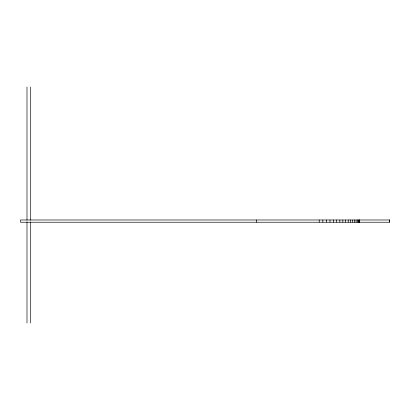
<?xml version="1.0" encoding="UTF-8"?>
<svg xmlns="http://www.w3.org/2000/svg" width="410" height="410" viewBox="0 0 410 410"><rect width="100%" height="100%" fill="white"/><g stroke="black" fill="none" stroke-linecap="round" stroke-linejoin="round"><path stroke-width="0.61" d="M389.356 219.985L389.356 222.235M359.529 219.985L359.529 222.235M359.437 219.985L359.437 222.235M359.042 219.985L359.042 222.235M358.35 219.985L358.35 222.235M357.361 219.985L357.361 222.235M356.075 219.985L356.075 222.235M354.506 219.985L354.506 222.235M352.661 219.985L352.661 222.235M350.56 219.985L350.56 222.235M348.213 219.985L348.213 222.235M345.635 219.985L345.635 222.235M342.842 219.985L342.842 222.235M339.859 219.985L339.859 222.235M336.707 219.985L336.707 222.235M333.407 219.985L333.407 222.235M329.983 219.985L329.983 222.235M326.452 219.985L326.452 222.235M322.849 219.985L322.849 222.235M319.195 219.985L319.195 222.235M256.511 219.985L256.511 222.235M30.442 86.997L30.442 220.226M30.442 221.882L30.442 323.003M26.988 86.997L26.988 220.226M26.988 221.882L26.988 323.003M389.5 219.985L20.5 219.985L20.5 222.235L389.5 222.235L389.5 219.985"/></g></svg>
